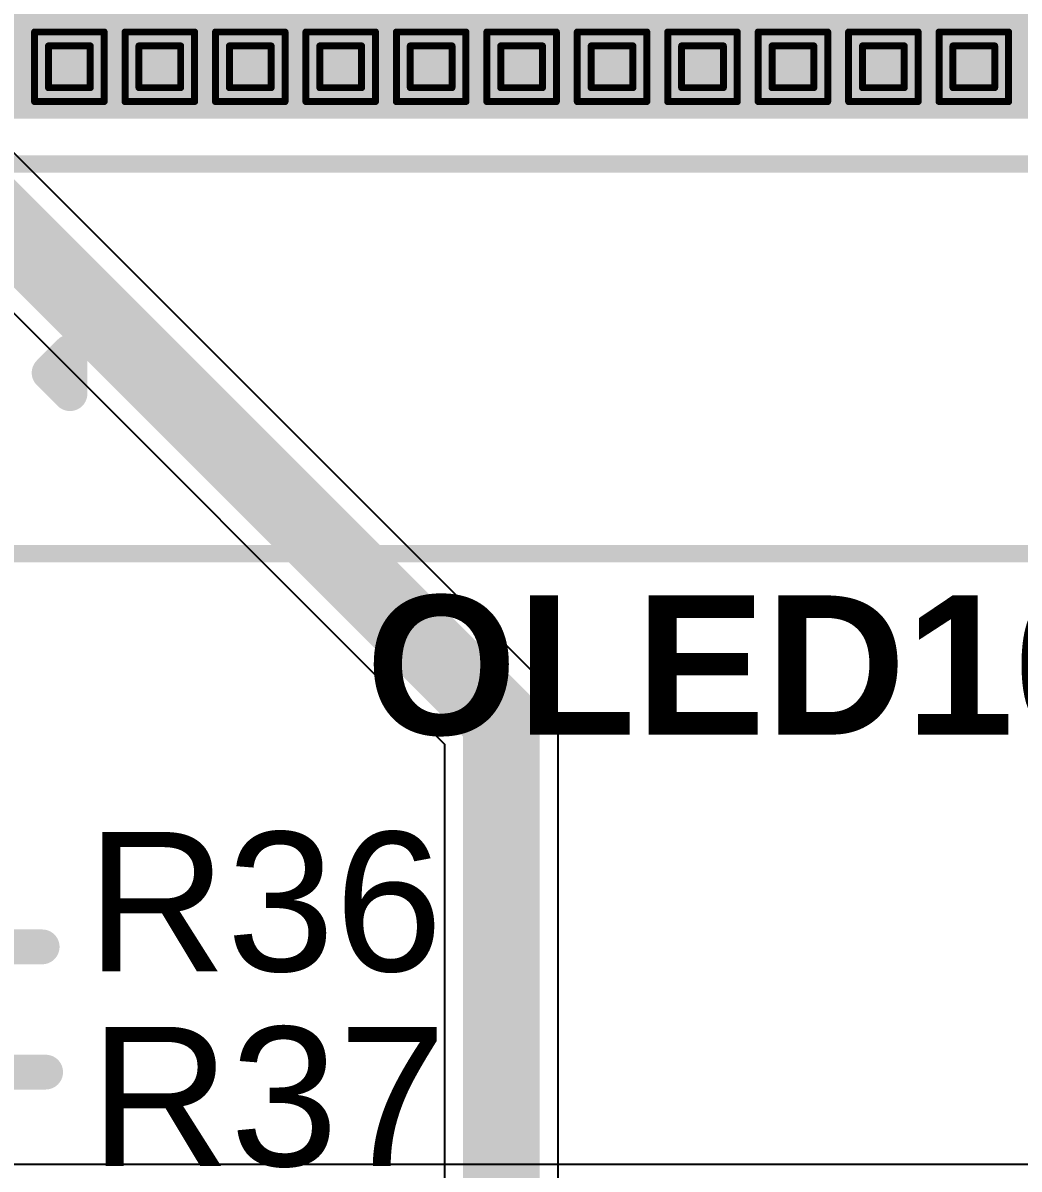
# Model space of a CAD drawing. Header units: inches. Extents: x -0.3 to 9.9, y -0.4 to 5.
# Drawn here: x 2.4675 to 2.7538, y 1.8811 to 2.2106 of the extents above; entities that cross this region are included whole.
import ezdxf

# ---------------------------------------------------------------- set-up
doc = ezdxf.new("R2010")
doc.units = ezdxf.units.IN
doc.header["$MEASUREMENT"] = 0
for name, color, linetype in [('Bottom Layer', 5, 'Continuous'), ('Bottom Solder', 6, 'Continuous'), ('Drill Drawing', 1, 'Continuous'), ('Top Layer', 1, 'Continuous'), ('Top Overlay', 2, 'Continuous'), ('Top Solder', 216, 'Continuous'), ('Via Holes', 16, 'Continuous')]:
    doc.layers.add(name, color=color, linetype=linetype)
doc.styles.add('Arial', font='', dxfattribs={"height": 0.2})
doc.styles.add('Arial_Bold', font='', dxfattribs={"height": 0.2})
doc.styles.get('Arial').set_extended_font_data('Arial')
doc.styles.get('Arial_Bold').set_extended_font_data('Arial', bold=True)

# ---------------------------------------------------------------- blocks, each defined once
blk = doc.blocks.new('OLED_0_96________2C_12')
at = {"layer": 'Top Overlay'}
blk.add_lwpolyline([(-0.539, 0.062, 0.005, 0.005, 0), (0.539, 0.062, 0.005, 0.005, 0)], format="xyseb", dxfattribs=at)
blk = doc.blocks.new('ZIO_101954_13')
at = {"layer": 'Top Overlay'}
for points in [[(-0.719, 0.057, 0.005, 0.005, 0), (0.719, 0.057, 0.005, 0.005, 0)], [(0.212, -0.003, 0.01, 0.01, 0), (0.218, 0.003, 0.01, 0.01, 0)], [(0.218, -0.009, 0.01, 0.01, 0), (0.218, 0.003, 0.01, 0.01, 0)], [(0.212, -0.003, 0.01, 0.01, 0), (0.218, -0.009, 0.01, 0.01, 0)]]:
    blk.add_lwpolyline(points, format="xyseb", dxfattribs=at)
for points in [[(0.2155, 0.003, 0.005, 0.005, 1), (0.2205, 0.003, 0.005, 0.005, 1)], [(0.2155, 0.003, 0.005, 0.005, 1), (0.2205, 0.003, 0.005, 0.005, 1)], [(0.2095, -0.003, 0.005, 0.005, 1), (0.2145, -0.003, 0.005, 0.005, 1)], [(0.2095, -0.003, 0.005, 0.005, 1), (0.2145, -0.003, 0.005, 0.005, 1)], [(0.2155, -0.009, 0.005, 0.005, 1), (0.2205, -0.009, 0.005, 0.005, 1)], [(0.2155, -0.009, 0.005, 0.005, 1), (0.2205, -0.009, 0.005, 0.005, 1)]]:
    blk.add_lwpolyline(points, format="xyseb", close=True, dxfattribs=at)

msp = doc.modelspace()

# ---------------------------------------------------------------- hatches: boundary and pattern name
at = {"layer": 'Bottom Layer'}
h = msp.add_hatch(color=5, dxfattribs=at)
edge = h.paths.add_edge_path()
edge.add_arc((2.48082, 2.19795), 0.01181, 0, 360)
h = msp.add_hatch(color=5, dxfattribs=at)
edge = h.paths.add_edge_path()
edge.add_arc((2.50682, 2.19795), 0.01181, 0, 360)
h = msp.add_hatch(color=5, dxfattribs=at)
edge = h.paths.add_edge_path()
edge.add_arc((2.53282, 2.19795), 0.01181, 0, 360)
h = msp.add_hatch(color=5, dxfattribs=at)
edge = h.paths.add_edge_path()
edge.add_arc((2.55882, 2.19795), 0.01181, 0, 360)
h = msp.add_hatch(color=5, dxfattribs=at)
edge = h.paths.add_edge_path()
edge.add_arc((2.58482, 2.19795), 0.01181, 0, 360)
h = msp.add_hatch(color=5, dxfattribs=at)
edge = h.paths.add_edge_path()
edge.add_arc((2.61082, 2.19795), 0.01181, 0, 360)
h = msp.add_hatch(color=5, dxfattribs=at)
edge = h.paths.add_edge_path()
edge.add_arc((2.63682, 2.19795), 0.01181, 0, 360)
h = msp.add_hatch(color=5, dxfattribs=at)
edge = h.paths.add_edge_path()
edge.add_arc((2.66282, 2.19795), 0.01181, 0, 360)
h = msp.add_hatch(color=5, dxfattribs=at)
edge = h.paths.add_edge_path()
edge.add_arc((2.68882, 2.19795), 0.01181, 0, 360)
h = msp.add_hatch(color=5, dxfattribs=at)
edge = h.paths.add_edge_path()
edge.add_arc((2.71482, 2.19795), 0.01181, 0, 360)
h = msp.add_hatch(color=5, dxfattribs=at)
edge = h.paths.add_edge_path()
edge.add_arc((2.74082, 2.19795), 0.01181, 0, 360)
at = {"layer": 'Bottom Solder'}
h = msp.add_hatch(color=6, dxfattribs=at)
edge = h.paths.add_edge_path()
edge.add_arc((2.48082, 2.19795), 0.00591, 0, 360)
h = msp.add_hatch(color=6, dxfattribs=at)
edge = h.paths.add_edge_path()
edge.add_arc((2.50682, 2.19795), 0.00591, 0, 360)
h = msp.add_hatch(color=6, dxfattribs=at)
edge = h.paths.add_edge_path()
edge.add_arc((2.53282, 2.19795), 0.00591, 0, 360)
h = msp.add_hatch(color=6, dxfattribs=at)
edge = h.paths.add_edge_path()
edge.add_arc((2.55882, 2.19795), 0.00591, 0, 360)
h = msp.add_hatch(color=6, dxfattribs=at)
edge = h.paths.add_edge_path()
edge.add_arc((2.58482, 2.19795), 0.00591, 0, 360)
h = msp.add_hatch(color=6, dxfattribs=at)
edge = h.paths.add_edge_path()
edge.add_arc((2.61082, 2.19795), 0.00591, 0, 360)
h = msp.add_hatch(color=6, dxfattribs=at)
edge = h.paths.add_edge_path()
edge.add_arc((2.63682, 2.19795), 0.00591, 0, 360)
h = msp.add_hatch(color=6, dxfattribs=at)
edge = h.paths.add_edge_path()
edge.add_arc((2.66282, 2.19795), 0.00591, 0, 360)
h = msp.add_hatch(color=6, dxfattribs=at)
edge = h.paths.add_edge_path()
edge.add_arc((2.68882, 2.19795), 0.00591, 0, 360)
h = msp.add_hatch(color=6, dxfattribs=at)
edge = h.paths.add_edge_path()
edge.add_arc((2.71482, 2.19795), 0.00591, 0, 360)
h = msp.add_hatch(color=6, dxfattribs=at)
edge = h.paths.add_edge_path()
edge.add_arc((2.74082, 2.19795), 0.00591, 0, 360)
at = {"layer": 'Top Layer'}
msp.add_hatch(color=1, dxfattribs=at).paths.add_polyline_path([(2.46382, 2.183), (2.83982, 2.183), (2.83982, 2.69195), (2.46382, 2.69195)])
h = msp.add_hatch(color=1, dxfattribs=at)
edge = h.paths.add_edge_path()
edge.add_arc((2.48082, 2.19795), 0.01181, 0, 360)
h = msp.add_hatch(color=1, dxfattribs=at)
edge = h.paths.add_edge_path()
edge.add_arc((2.50682, 2.19795), 0.01181, 0, 360)
h = msp.add_hatch(color=1, dxfattribs=at)
edge = h.paths.add_edge_path()
edge.add_arc((2.53282, 2.19795), 0.01181, 0, 360)
h = msp.add_hatch(color=1, dxfattribs=at)
edge = h.paths.add_edge_path()
edge.add_arc((2.55882, 2.19795), 0.01181, 0, 360)
h = msp.add_hatch(color=1, dxfattribs=at)
edge = h.paths.add_edge_path()
edge.add_arc((2.58482, 2.19795), 0.01181, 0, 360)
h = msp.add_hatch(color=1, dxfattribs=at)
edge = h.paths.add_edge_path()
edge.add_arc((2.61082, 2.19795), 0.01181, 0, 360)
h = msp.add_hatch(color=1, dxfattribs=at)
edge = h.paths.add_edge_path()
edge.add_arc((2.63682, 2.19795), 0.01181, 0, 360)
h = msp.add_hatch(color=1, dxfattribs=at)
edge = h.paths.add_edge_path()
edge.add_arc((2.66282, 2.19795), 0.01181, 0, 360)
h = msp.add_hatch(color=1, dxfattribs=at)
edge = h.paths.add_edge_path()
edge.add_arc((2.68882, 2.19795), 0.01181, 0, 360)
h = msp.add_hatch(color=1, dxfattribs=at)
edge = h.paths.add_edge_path()
edge.add_arc((2.71482, 2.19795), 0.01181, 0, 360)
h = msp.add_hatch(color=1, dxfattribs=at)
edge = h.paths.add_edge_path()
edge.add_arc((2.74082, 2.19795), 0.01181, 0, 360)
at = {"layer": 'Top Solder'}
h = msp.add_hatch(color=216, dxfattribs=at)
edge = h.paths.add_edge_path()
edge.add_arc((2.48082, 2.19795), 0.00591, 0, 360)
h = msp.add_hatch(color=216, dxfattribs=at)
edge = h.paths.add_edge_path()
edge.add_arc((2.50682, 2.19795), 0.00591, 0, 360)
h = msp.add_hatch(color=216, dxfattribs=at)
edge = h.paths.add_edge_path()
edge.add_arc((2.53282, 2.19795), 0.00591, 0, 360)
h = msp.add_hatch(color=216, dxfattribs=at)
edge = h.paths.add_edge_path()
edge.add_arc((2.55882, 2.19795), 0.00591, 0, 360)
h = msp.add_hatch(color=216, dxfattribs=at)
edge = h.paths.add_edge_path()
edge.add_arc((2.58482, 2.19795), 0.00591, 0, 360)
h = msp.add_hatch(color=216, dxfattribs=at)
edge = h.paths.add_edge_path()
edge.add_arc((2.61082, 2.19795), 0.00591, 0, 360)
h = msp.add_hatch(color=216, dxfattribs=at)
edge = h.paths.add_edge_path()
edge.add_arc((2.63682, 2.19795), 0.00591, 0, 360)
h = msp.add_hatch(color=216, dxfattribs=at)
edge = h.paths.add_edge_path()
edge.add_arc((2.66282, 2.19795), 0.00591, 0, 360)
h = msp.add_hatch(color=216, dxfattribs=at)
edge = h.paths.add_edge_path()
edge.add_arc((2.68882, 2.19795), 0.00591, 0, 360)
h = msp.add_hatch(color=216, dxfattribs=at)
edge = h.paths.add_edge_path()
edge.add_arc((2.71482, 2.19795), 0.00591, 0, 360)
h = msp.add_hatch(color=216, dxfattribs=at)
edge = h.paths.add_edge_path()
edge.add_arc((2.74082, 2.19795), 0.00591, 0, 360)
at = {"layer": 'Via Holes'}
h = msp.add_hatch(color=7, dxfattribs=at)
edge = h.paths.add_edge_path()
edge.add_arc((2.48082, 2.19795), 0.00591, 0, 360)
h = msp.add_hatch(color=7, dxfattribs=at)
edge = h.paths.add_edge_path()
edge.add_arc((2.50682, 2.19795), 0.00591, 0, 360)
h = msp.add_hatch(color=7, dxfattribs=at)
edge = h.paths.add_edge_path()
edge.add_arc((2.53282, 2.19795), 0.00591, 0, 360)
h = msp.add_hatch(color=7, dxfattribs=at)
edge = h.paths.add_edge_path()
edge.add_arc((2.55882, 2.19795), 0.00591, 0, 360)
h = msp.add_hatch(color=7, dxfattribs=at)
edge = h.paths.add_edge_path()
edge.add_arc((2.58482, 2.19795), 0.00591, 0, 360)
h = msp.add_hatch(color=7, dxfattribs=at)
edge = h.paths.add_edge_path()
edge.add_arc((2.61082, 2.19795), 0.00591, 0, 360)
h = msp.add_hatch(color=7, dxfattribs=at)
edge = h.paths.add_edge_path()
edge.add_arc((2.63682, 2.19795), 0.00591, 0, 360)
h = msp.add_hatch(color=7, dxfattribs=at)
edge = h.paths.add_edge_path()
edge.add_arc((2.66282, 2.19795), 0.00591, 0, 360)
h = msp.add_hatch(color=7, dxfattribs=at)
edge = h.paths.add_edge_path()
edge.add_arc((2.68882, 2.19795), 0.00591, 0, 360)
h = msp.add_hatch(color=7, dxfattribs=at)
edge = h.paths.add_edge_path()
edge.add_arc((2.71482, 2.19795), 0.00591, 0, 360)
h = msp.add_hatch(color=7, dxfattribs=at)
edge = h.paths.add_edge_path()
edge.add_arc((2.74082, 2.19795), 0.00591, 0, 360)

# ---------------------------------------------------------------- linework, layer by layer
at = {"layer": 'Bottom Layer'}
for p, q in [((2.61654, 2.02154), (2.45214, 2.18593)), ((2.45411, 2.13781), (2.58869, 2.00324)), ((2.62007, 2.01624), (2.61654, 2.02154)), ((2.62131, 2.01), (2.62007, 2.01624)), ((2.62131, 1.66558), (2.62131, 2.01)), ((2.58869, 2.00324), (2.58869, 1.65882))]:
    msp.add_line(p, q, dxfattribs=at)
for points in [[(2.43582, 2.17918, 0.022, 0.022, 0), (2.605, 2.01, 0.022, 0.022, 0)], [(2.605, 1.65882, 0.022, 0.022, 0), (2.605, 2.01, 0.022, 0.022, 0)]]:
    msp.add_lwpolyline(points, format="xyseb", dxfattribs=at)
msp.add_lwpolyline([(2.5995, 2.01, 0.011, 0.011, 1), (2.6105, 2.01, 0.011, 0.011, 1)], format="xyseb", close=True, dxfattribs=at)
msp.add_lwpolyline([(2.5995, 2.01, 0.011, 0.011, 1), (2.6105, 2.01, 0.011, 0.011, 1)], format="xyseb", close=True, dxfattribs=at)
at = {"layer": 'Drill Drawing'}
for points in [[(2.47082, 2.20795, 0.002, 0.002, 0), (2.49082, 2.20795, 0.002, 0.002, 0)], [(2.47082, 2.18795, 0.002, 0.002, 0), (2.47082, 2.20795, 0.002, 0.002, 0)], [(2.49082, 2.18795, 0.002, 0.002, 0), (2.49082, 2.20795, 0.002, 0.002, 0)], [(2.49682, 2.20795, 0.002, 0.002, 0), (2.51682, 2.20795, 0.002, 0.002, 0)], [(2.49682, 2.18795, 0.002, 0.002, 0), (2.49682, 2.20795, 0.002, 0.002, 0)], [(2.51682, 2.18795, 0.002, 0.002, 0), (2.51682, 2.20795, 0.002, 0.002, 0)], [(2.52282, 2.20795, 0.002, 0.002, 0), (2.54282, 2.20795, 0.002, 0.002, 0)], [(2.52282, 2.18795, 0.002, 0.002, 0), (2.52282, 2.20795, 0.002, 0.002, 0)], [(2.54282, 2.18795, 0.002, 0.002, 0), (2.54282, 2.20795, 0.002, 0.002, 0)], [(2.54882, 2.20795, 0.002, 0.002, 0), (2.56882, 2.20795, 0.002, 0.002, 0)], [(2.54882, 2.18795, 0.002, 0.002, 0), (2.54882, 2.20795, 0.002, 0.002, 0)], [(2.56882, 2.18795, 0.002, 0.002, 0), (2.56882, 2.20795, 0.002, 0.002, 0)], [(2.57482, 2.20795, 0.002, 0.002, 0), (2.59482, 2.20795, 0.002, 0.002, 0)], [(2.57482, 2.18795, 0.002, 0.002, 0), (2.57482, 2.20795, 0.002, 0.002, 0)], [(2.59482, 2.18795, 0.002, 0.002, 0), (2.59482, 2.20795, 0.002, 0.002, 0)], [(2.60082, 2.20795, 0.002, 0.002, 0), (2.62082, 2.20795, 0.002, 0.002, 0)], [(2.60082, 2.18795, 0.002, 0.002, 0), (2.60082, 2.20795, 0.002, 0.002, 0)], [(2.62082, 2.18795, 0.002, 0.002, 0), (2.62082, 2.20795, 0.002, 0.002, 0)], [(2.62682, 2.20795, 0.002, 0.002, 0), (2.64682, 2.20795, 0.002, 0.002, 0)], [(2.62682, 2.18795, 0.002, 0.002, 0), (2.62682, 2.20795, 0.002, 0.002, 0)], [(2.64682, 2.18795, 0.002, 0.002, 0), (2.64682, 2.20795, 0.002, 0.002, 0)], [(2.65282, 2.20795, 0.002, 0.002, 0), (2.67282, 2.20795, 0.002, 0.002, 0)], [(2.65282, 2.18795, 0.002, 0.002, 0), (2.65282, 2.20795, 0.002, 0.002, 0)], [(2.67282, 2.18795, 0.002, 0.002, 0), (2.67282, 2.20795, 0.002, 0.002, 0)], [(2.67882, 2.20795, 0.002, 0.002, 0), (2.69882, 2.20795, 0.002, 0.002, 0)], [(2.67882, 2.18795, 0.002, 0.002, 0), (2.67882, 2.20795, 0.002, 0.002, 0)], [(2.69882, 2.18795, 0.002, 0.002, 0), (2.69882, 2.20795, 0.002, 0.002, 0)], [(2.70482, 2.20795, 0.002, 0.002, 0), (2.72482, 2.20795, 0.002, 0.002, 0)], [(2.70482, 2.18795, 0.002, 0.002, 0), (2.70482, 2.20795, 0.002, 0.002, 0)], [(2.72482, 2.18795, 0.002, 0.002, 0), (2.72482, 2.20795, 0.002, 0.002, 0)], [(2.73082, 2.20795, 0.002, 0.002, 0), (2.75082, 2.20795, 0.002, 0.002, 0)], [(2.73082, 2.18795, 0.002, 0.002, 0), (2.73082, 2.20795, 0.002, 0.002, 0)], [(2.75082, 2.18795, 0.002, 0.002, 0), (2.75082, 2.20795, 0.002, 0.002, 0)], [(2.47482, 2.20395, 0.002, 0.002, 0), (2.48682, 2.20395, 0.002, 0.002, 0)], [(2.47482, 2.19195, 0.002, 0.002, 0), (2.47482, 2.20395, 0.002, 0.002, 0)], [(2.48682, 2.19195, 0.002, 0.002, 0), (2.48682, 2.20395, 0.002, 0.002, 0)], [(2.50082, 2.20395, 0.002, 0.002, 0), (2.51282, 2.20395, 0.002, 0.002, 0)], [(2.50082, 2.19195, 0.002, 0.002, 0), (2.50082, 2.20395, 0.002, 0.002, 0)], [(2.51282, 2.19195, 0.002, 0.002, 0), (2.51282, 2.20395, 0.002, 0.002, 0)], [(2.52682, 2.20395, 0.002, 0.002, 0), (2.53882, 2.20395, 0.002, 0.002, 0)], [(2.52682, 2.19195, 0.002, 0.002, 0), (2.52682, 2.20395, 0.002, 0.002, 0)], [(2.53882, 2.19195, 0.002, 0.002, 0), (2.53882, 2.20395, 0.002, 0.002, 0)], [(2.55282, 2.20395, 0.002, 0.002, 0), (2.56482, 2.20395, 0.002, 0.002, 0)], [(2.55282, 2.19195, 0.002, 0.002, 0), (2.55282, 2.20395, 0.002, 0.002, 0)], [(2.56482, 2.19195, 0.002, 0.002, 0), (2.56482, 2.20395, 0.002, 0.002, 0)], [(2.57882, 2.20395, 0.002, 0.002, 0), (2.59082, 2.20395, 0.002, 0.002, 0)], [(2.57882, 2.19195, 0.002, 0.002, 0), (2.57882, 2.20395, 0.002, 0.002, 0)], [(2.59082, 2.19195, 0.002, 0.002, 0), (2.59082, 2.20395, 0.002, 0.002, 0)], [(2.60482, 2.20395, 0.002, 0.002, 0), (2.61682, 2.20395, 0.002, 0.002, 0)], [(2.60482, 2.19195, 0.002, 0.002, 0), (2.60482, 2.20395, 0.002, 0.002, 0)], [(2.61682, 2.19195, 0.002, 0.002, 0), (2.61682, 2.20395, 0.002, 0.002, 0)], [(2.63082, 2.20395, 0.002, 0.002, 0), (2.64282, 2.20395, 0.002, 0.002, 0)], [(2.63082, 2.19195, 0.002, 0.002, 0), (2.63082, 2.20395, 0.002, 0.002, 0)], [(2.64282, 2.19195, 0.002, 0.002, 0), (2.64282, 2.20395, 0.002, 0.002, 0)], [(2.65682, 2.20395, 0.002, 0.002, 0), (2.66882, 2.20395, 0.002, 0.002, 0)], [(2.65682, 2.19195, 0.002, 0.002, 0), (2.65682, 2.20395, 0.002, 0.002, 0)], [(2.66882, 2.19195, 0.002, 0.002, 0), (2.66882, 2.20395, 0.002, 0.002, 0)], [(2.68282, 2.20395, 0.002, 0.002, 0), (2.69482, 2.20395, 0.002, 0.002, 0)], [(2.68282, 2.19195, 0.002, 0.002, 0), (2.68282, 2.20395, 0.002, 0.002, 0)], [(2.69482, 2.19195, 0.002, 0.002, 0), (2.69482, 2.20395, 0.002, 0.002, 0)], [(2.70882, 2.20395, 0.002, 0.002, 0), (2.72082, 2.20395, 0.002, 0.002, 0)], [(2.70882, 2.19195, 0.002, 0.002, 0), (2.70882, 2.20395, 0.002, 0.002, 0)], [(2.72082, 2.19195, 0.002, 0.002, 0), (2.72082, 2.20395, 0.002, 0.002, 0)], [(2.73482, 2.20395, 0.002, 0.002, 0), (2.74682, 2.20395, 0.002, 0.002, 0)], [(2.73482, 2.19195, 0.002, 0.002, 0), (2.73482, 2.20395, 0.002, 0.002, 0)], [(2.74682, 2.19195, 0.002, 0.002, 0), (2.74682, 2.20395, 0.002, 0.002, 0)], [(2.47482, 2.19195, 0.002, 0.002, 0), (2.48682, 2.19195, 0.002, 0.002, 0)], [(2.50082, 2.19195, 0.002, 0.002, 0), (2.51282, 2.19195, 0.002, 0.002, 0)], [(2.52682, 2.19195, 0.002, 0.002, 0), (2.53882, 2.19195, 0.002, 0.002, 0)], [(2.55282, 2.19195, 0.002, 0.002, 0), (2.56482, 2.19195, 0.002, 0.002, 0)], [(2.57882, 2.19195, 0.002, 0.002, 0), (2.59082, 2.19195, 0.002, 0.002, 0)], [(2.60482, 2.19195, 0.002, 0.002, 0), (2.61682, 2.19195, 0.002, 0.002, 0)], [(2.63082, 2.19195, 0.002, 0.002, 0), (2.64282, 2.19195, 0.002, 0.002, 0)], [(2.65682, 2.19195, 0.002, 0.002, 0), (2.66882, 2.19195, 0.002, 0.002, 0)], [(2.68282, 2.19195, 0.002, 0.002, 0), (2.69482, 2.19195, 0.002, 0.002, 0)], [(2.70882, 2.19195, 0.002, 0.002, 0), (2.72082, 2.19195, 0.002, 0.002, 0)], [(2.73482, 2.19195, 0.002, 0.002, 0), (2.74682, 2.19195, 0.002, 0.002, 0)], [(2.47082, 2.18795, 0.002, 0.002, 0), (2.49082, 2.18795, 0.002, 0.002, 0)], [(2.49682, 2.18795, 0.002, 0.002, 0), (2.51682, 2.18795, 0.002, 0.002, 0)], [(2.52282, 2.18795, 0.002, 0.002, 0), (2.54282, 2.18795, 0.002, 0.002, 0)], [(2.54882, 2.18795, 0.002, 0.002, 0), (2.56882, 2.18795, 0.002, 0.002, 0)], [(2.57482, 2.18795, 0.002, 0.002, 0), (2.59482, 2.18795, 0.002, 0.002, 0)], [(2.60082, 2.18795, 0.002, 0.002, 0), (2.62082, 2.18795, 0.002, 0.002, 0)], [(2.62682, 2.18795, 0.002, 0.002, 0), (2.64682, 2.18795, 0.002, 0.002, 0)], [(2.65282, 2.18795, 0.002, 0.002, 0), (2.67282, 2.18795, 0.002, 0.002, 0)], [(2.67882, 2.18795, 0.002, 0.002, 0), (2.69882, 2.18795, 0.002, 0.002, 0)], [(2.70482, 2.18795, 0.002, 0.002, 0), (2.72482, 2.18795, 0.002, 0.002, 0)], [(2.73082, 2.18795, 0.002, 0.002, 0), (2.75082, 2.18795, 0.002, 0.002, 0)]]:
    msp.add_lwpolyline(points, format="xyseb", dxfattribs=at)
for points in [[(2.47032, 2.20795, 0.001, 0.001, 1), (2.47132, 2.20795, 0.001, 0.001, 1)], [(2.47032, 2.20795, 0.001, 0.001, 1), (2.47132, 2.20795, 0.001, 0.001, 1)], [(2.49032, 2.20795, 0.001, 0.001, 1), (2.49132, 2.20795, 0.001, 0.001, 1)], [(2.49032, 2.20795, 0.001, 0.001, 1), (2.49132, 2.20795, 0.001, 0.001, 1)], [(2.49632, 2.20795, 0.001, 0.001, 1), (2.49732, 2.20795, 0.001, 0.001, 1)], [(2.49632, 2.20795, 0.001, 0.001, 1), (2.49732, 2.20795, 0.001, 0.001, 1)], [(2.51632, 2.20795, 0.001, 0.001, 1), (2.51732, 2.20795, 0.001, 0.001, 1)], [(2.51632, 2.20795, 0.001, 0.001, 1), (2.51732, 2.20795, 0.001, 0.001, 1)], [(2.52232, 2.20795, 0.001, 0.001, 1), (2.52332, 2.20795, 0.001, 0.001, 1)], [(2.52232, 2.20795, 0.001, 0.001, 1), (2.52332, 2.20795, 0.001, 0.001, 1)], [(2.54232, 2.20795, 0.001, 0.001, 1), (2.54332, 2.20795, 0.001, 0.001, 1)], [(2.54232, 2.20795, 0.001, 0.001, 1), (2.54332, 2.20795, 0.001, 0.001, 1)], [(2.54832, 2.20795, 0.001, 0.001, 1), (2.54932, 2.20795, 0.001, 0.001, 1)], [(2.54832, 2.20795, 0.001, 0.001, 1), (2.54932, 2.20795, 0.001, 0.001, 1)], [(2.56832, 2.20795, 0.001, 0.001, 1), (2.56932, 2.20795, 0.001, 0.001, 1)], [(2.56832, 2.20795, 0.001, 0.001, 1), (2.56932, 2.20795, 0.001, 0.001, 1)], [(2.57432, 2.20795, 0.001, 0.001, 1), (2.57532, 2.20795, 0.001, 0.001, 1)], [(2.57432, 2.20795, 0.001, 0.001, 1), (2.57532, 2.20795, 0.001, 0.001, 1)], [(2.59432, 2.20795, 0.001, 0.001, 1), (2.59532, 2.20795, 0.001, 0.001, 1)], [(2.59432, 2.20795, 0.001, 0.001, 1), (2.59532, 2.20795, 0.001, 0.001, 1)], [(2.60032, 2.20795, 0.001, 0.001, 1), (2.60132, 2.20795, 0.001, 0.001, 1)], [(2.60032, 2.20795, 0.001, 0.001, 1), (2.60132, 2.20795, 0.001, 0.001, 1)], [(2.62032, 2.20795, 0.001, 0.001, 1), (2.62132, 2.20795, 0.001, 0.001, 1)], [(2.62032, 2.20795, 0.001, 0.001, 1), (2.62132, 2.20795, 0.001, 0.001, 1)], [(2.62632, 2.20795, 0.001, 0.001, 1), (2.62732, 2.20795, 0.001, 0.001, 1)], [(2.62632, 2.20795, 0.001, 0.001, 1), (2.62732, 2.20795, 0.001, 0.001, 1)], [(2.64632, 2.20795, 0.001, 0.001, 1), (2.64732, 2.20795, 0.001, 0.001, 1)], [(2.64632, 2.20795, 0.001, 0.001, 1), (2.64732, 2.20795, 0.001, 0.001, 1)], [(2.65232, 2.20795, 0.001, 0.001, 1), (2.65332, 2.20795, 0.001, 0.001, 1)], [(2.65232, 2.20795, 0.001, 0.001, 1), (2.65332, 2.20795, 0.001, 0.001, 1)], [(2.67232, 2.20795, 0.001, 0.001, 1), (2.67332, 2.20795, 0.001, 0.001, 1)], [(2.67232, 2.20795, 0.001, 0.001, 1), (2.67332, 2.20795, 0.001, 0.001, 1)], [(2.67832, 2.20795, 0.001, 0.001, 1), (2.67932, 2.20795, 0.001, 0.001, 1)], [(2.67832, 2.20795, 0.001, 0.001, 1), (2.67932, 2.20795, 0.001, 0.001, 1)], [(2.69832, 2.20795, 0.001, 0.001, 1), (2.69932, 2.20795, 0.001, 0.001, 1)], [(2.69832, 2.20795, 0.001, 0.001, 1), (2.69932, 2.20795, 0.001, 0.001, 1)], [(2.70432, 2.20795, 0.001, 0.001, 1), (2.70532, 2.20795, 0.001, 0.001, 1)], [(2.70432, 2.20795, 0.001, 0.001, 1), (2.70532, 2.20795, 0.001, 0.001, 1)], [(2.72432, 2.20795, 0.001, 0.001, 1), (2.72532, 2.20795, 0.001, 0.001, 1)], [(2.72432, 2.20795, 0.001, 0.001, 1), (2.72532, 2.20795, 0.001, 0.001, 1)], [(2.73032, 2.20795, 0.001, 0.001, 1), (2.73132, 2.20795, 0.001, 0.001, 1)], [(2.73032, 2.20795, 0.001, 0.001, 1), (2.73132, 2.20795, 0.001, 0.001, 1)], [(2.75032, 2.20795, 0.001, 0.001, 1), (2.75132, 2.20795, 0.001, 0.001, 1)], [(2.75032, 2.20795, 0.001, 0.001, 1), (2.75132, 2.20795, 0.001, 0.001, 1)], [(2.47432, 2.20395, 0.001, 0.001, 1), (2.47532, 2.20395, 0.001, 0.001, 1)], [(2.47432, 2.20395, 0.001, 0.001, 1), (2.47532, 2.20395, 0.001, 0.001, 1)], [(2.48632, 2.20395, 0.001, 0.001, 1), (2.48732, 2.20395, 0.001, 0.001, 1)], [(2.48632, 2.20395, 0.001, 0.001, 1), (2.48732, 2.20395, 0.001, 0.001, 1)], [(2.50032, 2.20395, 0.001, 0.001, 1), (2.50132, 2.20395, 0.001, 0.001, 1)], [(2.50032, 2.20395, 0.001, 0.001, 1), (2.50132, 2.20395, 0.001, 0.001, 1)], [(2.51232, 2.20395, 0.001, 0.001, 1), (2.51332, 2.20395, 0.001, 0.001, 1)], [(2.51232, 2.20395, 0.001, 0.001, 1), (2.51332, 2.20395, 0.001, 0.001, 1)], [(2.52632, 2.20395, 0.001, 0.001, 1), (2.52732, 2.20395, 0.001, 0.001, 1)], [(2.52632, 2.20395, 0.001, 0.001, 1), (2.52732, 2.20395, 0.001, 0.001, 1)], [(2.53832, 2.20395, 0.001, 0.001, 1), (2.53932, 2.20395, 0.001, 0.001, 1)], [(2.53832, 2.20395, 0.001, 0.001, 1), (2.53932, 2.20395, 0.001, 0.001, 1)], [(2.55232, 2.20395, 0.001, 0.001, 1), (2.55332, 2.20395, 0.001, 0.001, 1)], [(2.55232, 2.20395, 0.001, 0.001, 1), (2.55332, 2.20395, 0.001, 0.001, 1)], [(2.56432, 2.20395, 0.001, 0.001, 1), (2.56532, 2.20395, 0.001, 0.001, 1)], [(2.56432, 2.20395, 0.001, 0.001, 1), (2.56532, 2.20395, 0.001, 0.001, 1)], [(2.57832, 2.20395, 0.001, 0.001, 1), (2.57932, 2.20395, 0.001, 0.001, 1)], [(2.57832, 2.20395, 0.001, 0.001, 1), (2.57932, 2.20395, 0.001, 0.001, 1)], [(2.59032, 2.20395, 0.001, 0.001, 1), (2.59132, 2.20395, 0.001, 0.001, 1)], [(2.59032, 2.20395, 0.001, 0.001, 1), (2.59132, 2.20395, 0.001, 0.001, 1)], [(2.60432, 2.20395, 0.001, 0.001, 1), (2.60532, 2.20395, 0.001, 0.001, 1)], [(2.60432, 2.20395, 0.001, 0.001, 1), (2.60532, 2.20395, 0.001, 0.001, 1)], [(2.61632, 2.20395, 0.001, 0.001, 1), (2.61732, 2.20395, 0.001, 0.001, 1)], [(2.61632, 2.20395, 0.001, 0.001, 1), (2.61732, 2.20395, 0.001, 0.001, 1)], [(2.63032, 2.20395, 0.001, 0.001, 1), (2.63132, 2.20395, 0.001, 0.001, 1)], [(2.63032, 2.20395, 0.001, 0.001, 1), (2.63132, 2.20395, 0.001, 0.001, 1)], [(2.64232, 2.20395, 0.001, 0.001, 1), (2.64332, 2.20395, 0.001, 0.001, 1)], [(2.64232, 2.20395, 0.001, 0.001, 1), (2.64332, 2.20395, 0.001, 0.001, 1)], [(2.65632, 2.20395, 0.001, 0.001, 1), (2.65732, 2.20395, 0.001, 0.001, 1)], [(2.65632, 2.20395, 0.001, 0.001, 1), (2.65732, 2.20395, 0.001, 0.001, 1)], [(2.66832, 2.20395, 0.001, 0.001, 1), (2.66932, 2.20395, 0.001, 0.001, 1)], [(2.66832, 2.20395, 0.001, 0.001, 1), (2.66932, 2.20395, 0.001, 0.001, 1)], [(2.68232, 2.20395, 0.001, 0.001, 1), (2.68332, 2.20395, 0.001, 0.001, 1)], [(2.68232, 2.20395, 0.001, 0.001, 1), (2.68332, 2.20395, 0.001, 0.001, 1)], [(2.69432, 2.20395, 0.001, 0.001, 1), (2.69532, 2.20395, 0.001, 0.001, 1)], [(2.69432, 2.20395, 0.001, 0.001, 1), (2.69532, 2.20395, 0.001, 0.001, 1)], [(2.70832, 2.20395, 0.001, 0.001, 1), (2.70932, 2.20395, 0.001, 0.001, 1)], [(2.70832, 2.20395, 0.001, 0.001, 1), (2.70932, 2.20395, 0.001, 0.001, 1)], [(2.72032, 2.20395, 0.001, 0.001, 1), (2.72132, 2.20395, 0.001, 0.001, 1)], [(2.72032, 2.20395, 0.001, 0.001, 1), (2.72132, 2.20395, 0.001, 0.001, 1)], [(2.73432, 2.20395, 0.001, 0.001, 1), (2.73532, 2.20395, 0.001, 0.001, 1)], [(2.73432, 2.20395, 0.001, 0.001, 1), (2.73532, 2.20395, 0.001, 0.001, 1)], [(2.74632, 2.20395, 0.001, 0.001, 1), (2.74732, 2.20395, 0.001, 0.001, 1)], [(2.74632, 2.20395, 0.001, 0.001, 1), (2.74732, 2.20395, 0.001, 0.001, 1)], [(2.47432, 2.19195, 0.001, 0.001, 1), (2.47532, 2.19195, 0.001, 0.001, 1)], [(2.47432, 2.19195, 0.001, 0.001, 1), (2.47532, 2.19195, 0.001, 0.001, 1)], [(2.48632, 2.19195, 0.001, 0.001, 1), (2.48732, 2.19195, 0.001, 0.001, 1)], [(2.48632, 2.19195, 0.001, 0.001, 1), (2.48732, 2.19195, 0.001, 0.001, 1)], [(2.50032, 2.19195, 0.001, 0.001, 1), (2.50132, 2.19195, 0.001, 0.001, 1)], [(2.50032, 2.19195, 0.001, 0.001, 1), (2.50132, 2.19195, 0.001, 0.001, 1)], [(2.51232, 2.19195, 0.001, 0.001, 1), (2.51332, 2.19195, 0.001, 0.001, 1)], [(2.51232, 2.19195, 0.001, 0.001, 1), (2.51332, 2.19195, 0.001, 0.001, 1)], [(2.52632, 2.19195, 0.001, 0.001, 1), (2.52732, 2.19195, 0.001, 0.001, 1)], [(2.52632, 2.19195, 0.001, 0.001, 1), (2.52732, 2.19195, 0.001, 0.001, 1)], [(2.53832, 2.19195, 0.001, 0.001, 1), (2.53932, 2.19195, 0.001, 0.001, 1)], [(2.53832, 2.19195, 0.001, 0.001, 1), (2.53932, 2.19195, 0.001, 0.001, 1)], [(2.55232, 2.19195, 0.001, 0.001, 1), (2.55332, 2.19195, 0.001, 0.001, 1)], [(2.55232, 2.19195, 0.001, 0.001, 1), (2.55332, 2.19195, 0.001, 0.001, 1)], [(2.56432, 2.19195, 0.001, 0.001, 1), (2.56532, 2.19195, 0.001, 0.001, 1)], [(2.56432, 2.19195, 0.001, 0.001, 1), (2.56532, 2.19195, 0.001, 0.001, 1)], [(2.57832, 2.19195, 0.001, 0.001, 1), (2.57932, 2.19195, 0.001, 0.001, 1)], [(2.57832, 2.19195, 0.001, 0.001, 1), (2.57932, 2.19195, 0.001, 0.001, 1)], [(2.59032, 2.19195, 0.001, 0.001, 1), (2.59132, 2.19195, 0.001, 0.001, 1)], [(2.59032, 2.19195, 0.001, 0.001, 1), (2.59132, 2.19195, 0.001, 0.001, 1)], [(2.60432, 2.19195, 0.001, 0.001, 1), (2.60532, 2.19195, 0.001, 0.001, 1)], [(2.60432, 2.19195, 0.001, 0.001, 1), (2.60532, 2.19195, 0.001, 0.001, 1)], [(2.61632, 2.19195, 0.001, 0.001, 1), (2.61732, 2.19195, 0.001, 0.001, 1)], [(2.61632, 2.19195, 0.001, 0.001, 1), (2.61732, 2.19195, 0.001, 0.001, 1)], [(2.63032, 2.19195, 0.001, 0.001, 1), (2.63132, 2.19195, 0.001, 0.001, 1)], [(2.63032, 2.19195, 0.001, 0.001, 1), (2.63132, 2.19195, 0.001, 0.001, 1)], [(2.64232, 2.19195, 0.001, 0.001, 1), (2.64332, 2.19195, 0.001, 0.001, 1)], [(2.64232, 2.19195, 0.001, 0.001, 1), (2.64332, 2.19195, 0.001, 0.001, 1)], [(2.65632, 2.19195, 0.001, 0.001, 1), (2.65732, 2.19195, 0.001, 0.001, 1)], [(2.65632, 2.19195, 0.001, 0.001, 1), (2.65732, 2.19195, 0.001, 0.001, 1)], [(2.66832, 2.19195, 0.001, 0.001, 1), (2.66932, 2.19195, 0.001, 0.001, 1)], [(2.66832, 2.19195, 0.001, 0.001, 1), (2.66932, 2.19195, 0.001, 0.001, 1)], [(2.68232, 2.19195, 0.001, 0.001, 1), (2.68332, 2.19195, 0.001, 0.001, 1)], [(2.68232, 2.19195, 0.001, 0.001, 1), (2.68332, 2.19195, 0.001, 0.001, 1)], [(2.69432, 2.19195, 0.001, 0.001, 1), (2.69532, 2.19195, 0.001, 0.001, 1)], [(2.69432, 2.19195, 0.001, 0.001, 1), (2.69532, 2.19195, 0.001, 0.001, 1)], [(2.70832, 2.19195, 0.001, 0.001, 1), (2.70932, 2.19195, 0.001, 0.001, 1)], [(2.70832, 2.19195, 0.001, 0.001, 1), (2.70932, 2.19195, 0.001, 0.001, 1)], [(2.72032, 2.19195, 0.001, 0.001, 1), (2.72132, 2.19195, 0.001, 0.001, 1)], [(2.72032, 2.19195, 0.001, 0.001, 1), (2.72132, 2.19195, 0.001, 0.001, 1)], [(2.73432, 2.19195, 0.001, 0.001, 1), (2.73532, 2.19195, 0.001, 0.001, 1)], [(2.73432, 2.19195, 0.001, 0.001, 1), (2.73532, 2.19195, 0.001, 0.001, 1)], [(2.74632, 2.19195, 0.001, 0.001, 1), (2.74732, 2.19195, 0.001, 0.001, 1)], [(2.74632, 2.19195, 0.001, 0.001, 1), (2.74732, 2.19195, 0.001, 0.001, 1)], [(2.47032, 2.18795, 0.001, 0.001, 1), (2.47132, 2.18795, 0.001, 0.001, 1)], [(2.47032, 2.18795, 0.001, 0.001, 1), (2.47132, 2.18795, 0.001, 0.001, 1)], [(2.49032, 2.18795, 0.001, 0.001, 1), (2.49132, 2.18795, 0.001, 0.001, 1)], [(2.49032, 2.18795, 0.001, 0.001, 1), (2.49132, 2.18795, 0.001, 0.001, 1)], [(2.49632, 2.18795, 0.001, 0.001, 1), (2.49732, 2.18795, 0.001, 0.001, 1)], [(2.49632, 2.18795, 0.001, 0.001, 1), (2.49732, 2.18795, 0.001, 0.001, 1)], [(2.51632, 2.18795, 0.001, 0.001, 1), (2.51732, 2.18795, 0.001, 0.001, 1)], [(2.51632, 2.18795, 0.001, 0.001, 1), (2.51732, 2.18795, 0.001, 0.001, 1)], [(2.52232, 2.18795, 0.001, 0.001, 1), (2.52332, 2.18795, 0.001, 0.001, 1)], [(2.52232, 2.18795, 0.001, 0.001, 1), (2.52332, 2.18795, 0.001, 0.001, 1)], [(2.54232, 2.18795, 0.001, 0.001, 1), (2.54332, 2.18795, 0.001, 0.001, 1)], [(2.54232, 2.18795, 0.001, 0.001, 1), (2.54332, 2.18795, 0.001, 0.001, 1)], [(2.54832, 2.18795, 0.001, 0.001, 1), (2.54932, 2.18795, 0.001, 0.001, 1)], [(2.54832, 2.18795, 0.001, 0.001, 1), (2.54932, 2.18795, 0.001, 0.001, 1)], [(2.56832, 2.18795, 0.001, 0.001, 1), (2.56932, 2.18795, 0.001, 0.001, 1)], [(2.56832, 2.18795, 0.001, 0.001, 1), (2.56932, 2.18795, 0.001, 0.001, 1)], [(2.57432, 2.18795, 0.001, 0.001, 1), (2.57532, 2.18795, 0.001, 0.001, 1)], [(2.57432, 2.18795, 0.001, 0.001, 1), (2.57532, 2.18795, 0.001, 0.001, 1)], [(2.59432, 2.18795, 0.001, 0.001, 1), (2.59532, 2.18795, 0.001, 0.001, 1)], [(2.59432, 2.18795, 0.001, 0.001, 1), (2.59532, 2.18795, 0.001, 0.001, 1)], [(2.60032, 2.18795, 0.001, 0.001, 1), (2.60132, 2.18795, 0.001, 0.001, 1)], [(2.60032, 2.18795, 0.001, 0.001, 1), (2.60132, 2.18795, 0.001, 0.001, 1)], [(2.62032, 2.18795, 0.001, 0.001, 1), (2.62132, 2.18795, 0.001, 0.001, 1)], [(2.62032, 2.18795, 0.001, 0.001, 1), (2.62132, 2.18795, 0.001, 0.001, 1)], [(2.62632, 2.18795, 0.001, 0.001, 1), (2.62732, 2.18795, 0.001, 0.001, 1)], [(2.62632, 2.18795, 0.001, 0.001, 1), (2.62732, 2.18795, 0.001, 0.001, 1)], [(2.64632, 2.18795, 0.001, 0.001, 1), (2.64732, 2.18795, 0.001, 0.001, 1)], [(2.64632, 2.18795, 0.001, 0.001, 1), (2.64732, 2.18795, 0.001, 0.001, 1)], [(2.65232, 2.18795, 0.001, 0.001, 1), (2.65332, 2.18795, 0.001, 0.001, 1)], [(2.65232, 2.18795, 0.001, 0.001, 1), (2.65332, 2.18795, 0.001, 0.001, 1)], [(2.67232, 2.18795, 0.001, 0.001, 1), (2.67332, 2.18795, 0.001, 0.001, 1)], [(2.67232, 2.18795, 0.001, 0.001, 1), (2.67332, 2.18795, 0.001, 0.001, 1)], [(2.67832, 2.18795, 0.001, 0.001, 1), (2.67932, 2.18795, 0.001, 0.001, 1)], [(2.67832, 2.18795, 0.001, 0.001, 1), (2.67932, 2.18795, 0.001, 0.001, 1)], [(2.69832, 2.18795, 0.001, 0.001, 1), (2.69932, 2.18795, 0.001, 0.001, 1)], [(2.69832, 2.18795, 0.001, 0.001, 1), (2.69932, 2.18795, 0.001, 0.001, 1)], [(2.70432, 2.18795, 0.001, 0.001, 1), (2.70532, 2.18795, 0.001, 0.001, 1)], [(2.70432, 2.18795, 0.001, 0.001, 1), (2.70532, 2.18795, 0.001, 0.001, 1)], [(2.72432, 2.18795, 0.001, 0.001, 1), (2.72532, 2.18795, 0.001, 0.001, 1)], [(2.72432, 2.18795, 0.001, 0.001, 1), (2.72532, 2.18795, 0.001, 0.001, 1)], [(2.73032, 2.18795, 0.001, 0.001, 1), (2.73132, 2.18795, 0.001, 0.001, 1)], [(2.73032, 2.18795, 0.001, 0.001, 1), (2.73132, 2.18795, 0.001, 0.001, 1)], [(2.75032, 2.18795, 0.001, 0.001, 1), (2.75132, 2.18795, 0.001, 0.001, 1)], [(2.75032, 2.18795, 0.001, 0.001, 1), (2.75132, 2.18795, 0.001, 0.001, 1)]]:
    msp.add_lwpolyline(points, format="xyseb", close=True, dxfattribs=at)
at = {"layer": 'Top Layer'}
msp.add_line((2.78459, 1.88241), (2.26259, 1.88241), dxfattribs=at)
at = {"layer": 'Top Overlay'}
for points in [[(2.353, 1.945, 0.01, 0.01, 0), (2.473, 1.945, 0.01, 0.01, 0)], [(2.443, 1.909, 0.01, 0.01, 0), (2.474, 1.909, 0.01, 0.01, 0)]]:
    msp.add_lwpolyline(points, format="xyseb", dxfattribs=at)
for points in [[(2.4705, 1.945, 0.005, 0.005, 1), (2.4755, 1.945, 0.005, 0.005, 1)], [(2.4715, 1.909, 0.005, 0.005, 1), (2.4765, 1.909, 0.005, 0.005, 1)]]:
    msp.add_lwpolyline(points, format="xyseb", close=True, dxfattribs=at)

# ---------------------------------------------------------------- block references
for name, p in [('ZIO_101954_13', (2.263, 2.113)), ('OLED_0_96________2C_12', (2.263, 1.996))]:
    msp.add_blockref(name, p)

# ---------------------------------------------------------------- texts
for s, style, p in [('OLED10', 'Arial_Bold', (2.56604, 2.00601)), ('R36', 'Arial', (2.48568, 1.93801)), ('R37', 'Arial', (2.48668, 1.88201))]:
    msp.add_text(s, height=0.04, dxfattribs=dict(at, style=style)).set_placement(p)

doc.saveas('drawing.dxf')
